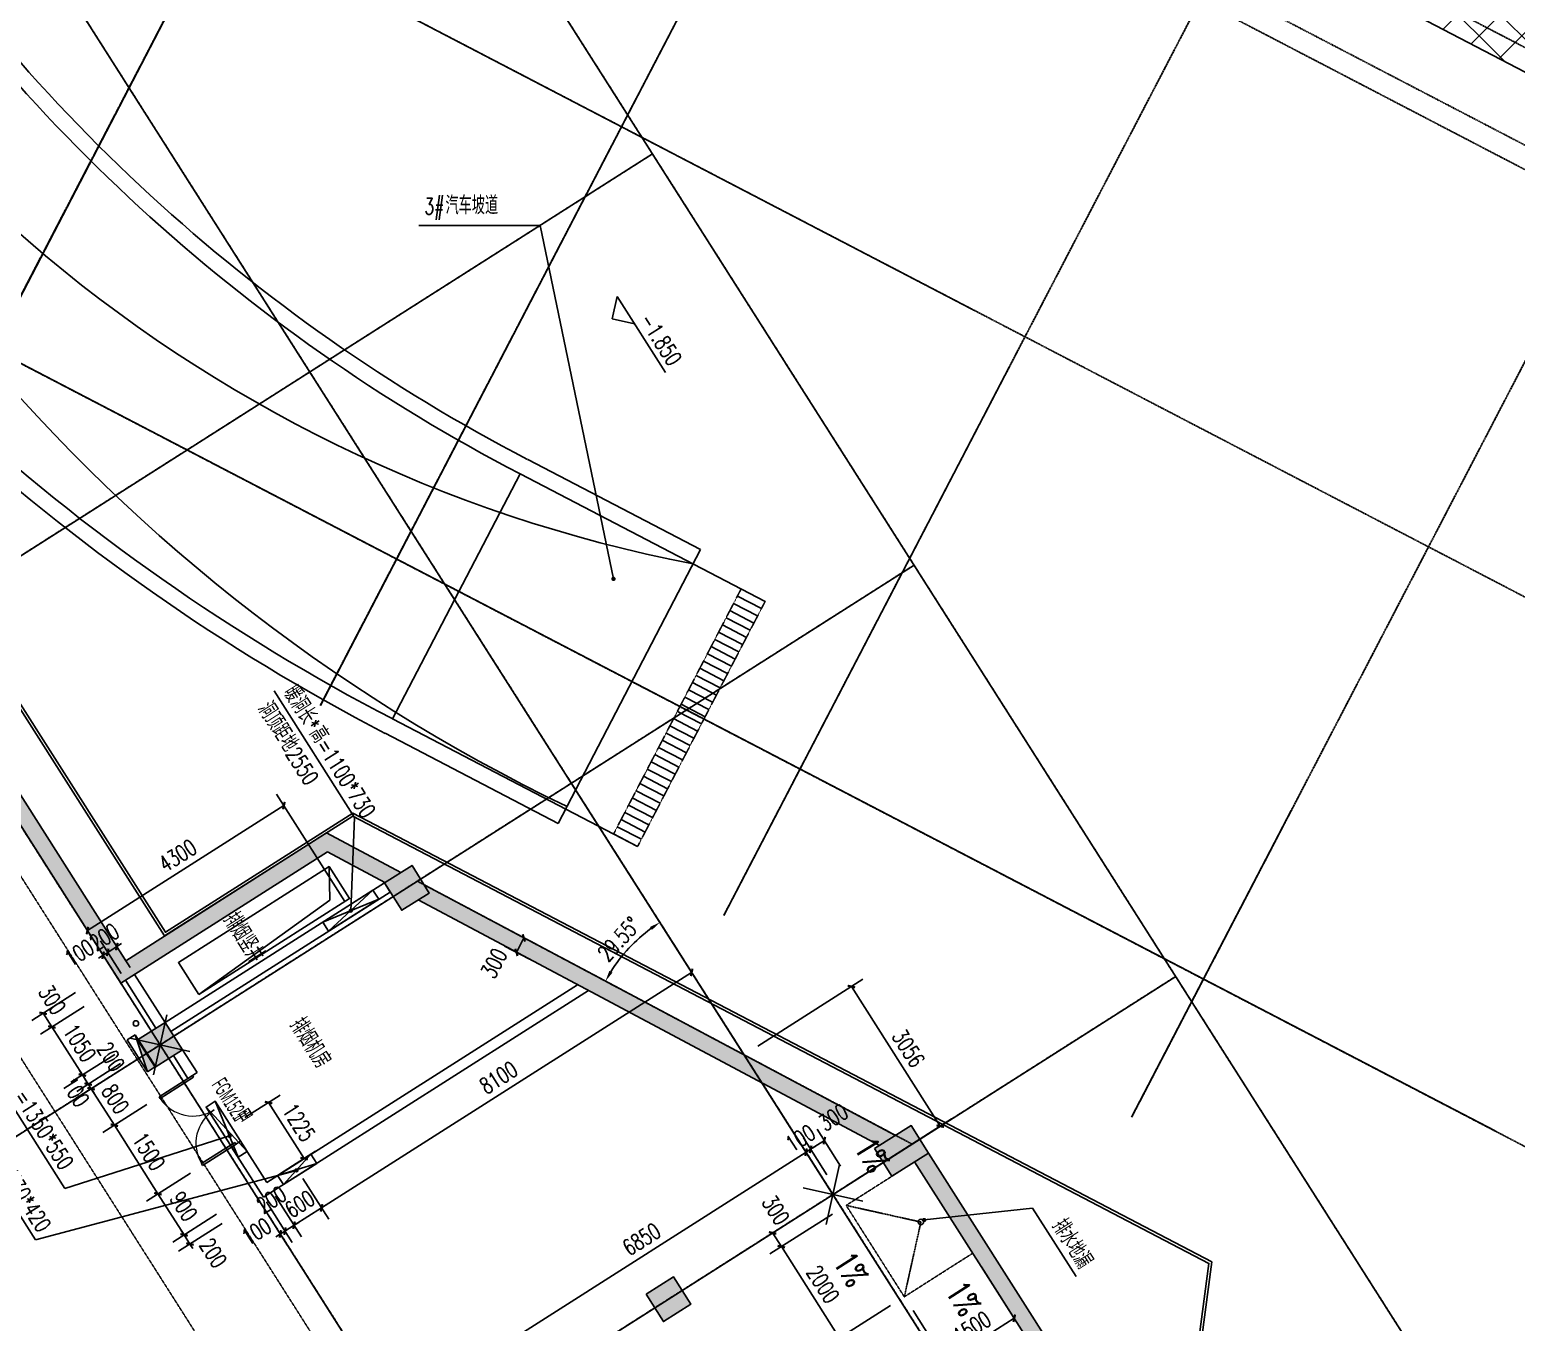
# Model space of a CAD drawing. Extents: x -46296 to 410892, y -135666 to 238728.
# Drawn here: x 115463 to 142911, y 142833 to 166698 of the extents above; entities that cross this region are included whole.
import ezdxf
from ezdxf.xclip import XClip

# ---------------------------------------------------------------- set-up
doc = ezdxf.new("R2010")
doc.units = 0
doc.header["$LTSCALE"] = 10
doc.header["$MEASUREMENT"] = 0
doc.header["$XCLIPFRAME"] = 0
for name, pattern in [('$0$DASH', [0.35, 0.25, -0.1]), ('DASH', [0.35, 0.25, -0.1]), ('DOTE', [2.42, 2, -0.2, 0.02, -0.2])]:
    doc.linetypes.add(name, pattern=pattern)
for name, color, linetype in [('01-标注_尺寸', 124, 'Continuous'), ('01-标注_标高', 200, 'Continuous'), ('01-标注_符号', 200, 'Continuous'), ('02-TEXT_标注', 130, 'Continuous'), ('05-填充_天正', 26, 'Continuous'), ('104-13 B0核心筒$0$02-TEXT_房间', 7, 'Continuous'), ('104-13 B0核心筒$0$05-填充_天正', 26, 'Continuous'), ('104-13 B0核心筒$0$A-TECH_结构', 21, 'Continuous'), ('104-13 B0核心筒$0$A_STR-砌块墙', 121, 'Continuous'), ('104-13 B0核心筒$0$A_STR-砼墙', 51, 'Continuous'), ('104-13 B0核心筒$0$A_STR-砼柱', 51, 'Continuous'), ('104-13 B0核心筒$0$DOOR_FIRE', 220, 'Continuous'), ('104-13 B0核心筒$0$DOOR_FIRE_TEXT', 7, 'Continuous'), ('A-TECH_结构', 21, 'Continuous'), ('A_AXIS-轴线', 36, 'DOTE'), ('EQUIP_消火栓', 7, 'Continuous'), ('PUB_HATCH', 8, 'Continuous'), ('VPIPE-消防', 1, 'TG_XH'), ('看线', 241, 'Continuous'), ('集水坑&', 6, 'Continuous')]:
    doc.layers.add(name, color=color, linetype=linetype)
doc.layers.add('04-不打印_面积', color=5, linetype='Continuous', plot=False)
doc.layers.add('104-13 B0核心筒$0$04-不打印_辅助线', color=165, linetype='Continuous', plot=False)
doc.styles.add('104-13 B0核心筒$0$_TCH_SPACE', font='ros.shx', dxfattribs={"width": 0.75, "height": 5, "bigfont": 'jd.shx'})
doc.styles.add('104-13 B0核心筒$0$_TCH_WINDOW', font='ros.shx', dxfattribs={"width": 0.65, "height": 3.5, "bigfont": 'jd.shx'})
doc.styles.add('_TCH_DIM', font='SIMPLEX', dxfattribs={"bigfont": 'GBCBIG'})
doc.styles.add('_TCH_DIM_T3', font='SIMPLEX', dxfattribs={"width": 0.705882, "bigfont": 'GBCBIG'})
doc.styles.add('TG_LINETYPE', font='SIMPLEX', dxfattribs={"width": 0.8, "height": 3, "bigfont": 'HZTXT'})
doc.linetypes.add('TG_XH', pattern='A,5,-0.6,["XH",TG_LINETYPE,S=0.1,R=0,X=-0.52,Y=-0.15],0', length=5.6)
doc.dimstyles.new('_TCH_ARCH&&100', dxfattribs={"dimtxt": 297.5, "dimasz": 100, "dimexe": 250, "dimexo": 300, "dimgap": 126.25, "dimtad": 1, "dimdec": 0, "dimzin": 0, "dimdsep": 46, "dimtxsty": '_TCH_DIM_T3', "dimblk": 'ARCHTICK', "dimcen": 0.09, "dimclrt": 7, "dimazin": 2, "dimtfac": 1, "dimtdec": 0, "dimtix": 1, "dimtmove": 2, "dimatfit": 3, "dimfxl": 0, "dimtolj": 1, "dimtzin": 0, "dimarcsym": 0})
doc.dimstyles.new('_TCH_ARROW&&100', dxfattribs={"dimtxt": 297.5, "dimasz": 200, "dimexe": 250, "dimexo": 300, "dimgap": 100, "dimtad": 1, "dimdec": 0, "dimzin": 0, "dimdsep": 46, "dimtxsty": '_TCH_DIM_T3', "dimcen": 0.09, "dimclrt": 7, "dimazin": 2, "dimtfac": 1, "dimtdec": 0, "dimtix": 1, "dimtmove": 2, "dimatfit": 3, "dimfxl": 0, "dimtolj": 1, "dimtzin": 0, "dimarcsym": 0})

# ---------------------------------------------------------------- blocks, each defined once
blk = doc.blocks.new('104 轴线')
for p, q in [((-267879, 136479), (-243063, 184152)), ((-260428, 132601), (-235612, 180273)), ((-252978, 128722), (-228161, 176394)), ((-273455, 172905), (-228319, 101944)), ((-245448, 124995), (-220710, 172516)), ((-279783, 168880), (-234647, 97919)), ((-287377, 164050), (-242241, 93088)), ((-126707, 86715), (-262597, 157455)), ((-127630, 84941), (-263520, 155681)), ((-130863, 78732), (-266753, 149472)), ((-280030, 126413), (-254295, 142782)), ((-135018, 70749), (-270908, 141489)), ((-275200, 118819), (-249465, 135189)), ((-270370, 111225), (-244634, 127595))]:
    blk.add_line(p, q)
blk = doc.blocks.new('104-13 B0核心筒$0$$DorLib2D$00000002')
for p, q in [((-0.5, 0), (-0.5, 0.4875)), ((-0.475, 0.4875), (-0.5, 0.4875)), ((-0.475, 0), (-0.475, 0.4875)), ((0.475, 0), (0.475, 0.4875)), ((0.475, 0.4875), (0.5, 0.4875)), ((0.5, 0), (0.5, 0.4875)), ((-0.5, 0), (-0.475, 0)), ((0.5, 0), (0.475, 0))]:
    blk.add_line(p, q)
at = {"lineweight": 13}
for centre, start, end in [((-0.4875, 0), 0, 88.53072), ((0.4875, 0), 91.46928, 180)]:
    blk.add_arc(centre, 0.4875, start, end, dxfattribs=at)
blk = doc.blocks.new('_FZH')
blk.add_lwpolyline([(-0.5, -0.5), (0.5, -0.5), (0.5, 0.5), (-0.5, 0.5)], close=True)
at = {"layer": 'PUB_HATCH'}
blk.add_solid([(-0.5, -0.5), (0.5, -0.5), (-0.5, 0.5), (0.5, 0.5)], dxfattribs=at)
blk = doc.blocks.new('104-13 B0核心筒')
at = {"layer": '104-13 B0核心筒$0$05-填充_天正'}
for points in [[(49003, 19897), (49001, 19597), (55850, 19600), (55850, 19900)], [(48398, 19214), (48401, 19560), (43000, 16500), (43148, 16239)], [(39822, 14699), (40002, 14698), (40000, 14455), (43148, 16239), (43000, 16500)], [(39398, 14114), (39401, 14460), (38050, 13695), (38350, 13520)], [(38050, 9300), (38350, 9000), (38350, 13520), (38050, 13695)], [(30702, 9300), (31002, 9298), (31000, 9000), (38350, 9000), (38050, 9300)]]:
    blk.add_hatch(color=256, dxfattribs=at).paths.add_polyline_path(points)
at = {"layer": '104-13 B0核心筒$0$04-不打印_辅助线'}
for p, q in [((48300, 17600), (49100, 18400)), ((48300, 18400), (49100, 17600)), ((39300, 8600), (40100, 9400)), ((39300, 9400), (40100, 8600))]:
    blk.add_line(p, q, dxfattribs=at)
at = {"layer": '104-13 B0核心筒$0$A-TECH_结构'}
blk.add_lwpolyline([(39300, 10100), (38600, 10100), (38600, 13400), (39300, 13400)], close=True, dxfattribs=at)
blk.add_lwpolyline([(38600, 13400), (39126, 13079), (39300, 10100)], dxfattribs=at)
at = {"layer": '104-13 B0核心筒$0$A_STR-砌块墙'}
for p, q in [((43100, 16212), (43100, 9100)), ((42900, 16098), (42900, 9300)), ((39400, 14100), (39400, 9300)), ((39600, 14100), (39400, 14100)), ((39600, 14100), (39600, 9300)), ((38350, 9300), (39400, 9300)), ((38350, 9300), (38350, 9100)), ((38350, 9100), (39400, 9100)), ((40500, 9300), (40000, 9300)), ((40000, 9100), (40500, 9100)), ((40500, 9100), (40500, 9300)), ((42900, 9300), (42000, 9300)), ((42000, 9300), (42000, 9100)), ((42000, 9100), (43100, 9100))]:
    blk.add_line(p, q, dxfattribs=at)
at = {"layer": '104-13 B0核心筒$0$A_STR-砼墙'}
for p, q in [((55850, 19900), (49003, 19897)), ((48401, 19560), (43000, 16500)), ((55850, 19600), (49001, 19597)), ((48398, 19214), (43148, 16239)), ((43000, 16500), (39822, 14699)), ((43148, 16239), (40000, 14455)), ((39401, 14460), (38050, 13695)), ((39398, 14114), (38350, 13520)), ((38050, 9300), (38050, 13695)), ((38350, 9000), (38350, 13520)), ((38050, 9300), (30702, 9300)), ((38350, 9000), (31000, 9000))]:
    blk.add_line(p, q, dxfattribs=at)
at = {"layer": '104-13 B0核心筒$0$04-不打印_辅助线'}
ref = blk.add_blockref('104 轴线', (287656, 163437), dxfattribs=dict(at, rotation=57.54087654753761))
XClip(ref).set_block_clipping_path([(-308258.2439484803, 159880.9876684749), (-256882.7738956955, 79110.5487782021), (-223300.1845035219, 100471.3503204154), (-274675.6545563068, 181241.7892106881)])
at = {"layer": '104-13 B0核心筒$0$A_STR-砼柱'}
for p, xscale, yscale, zscale, rotation in [((48700, 19500), 599.9999999999488, 799.9999999999898, 799.9999999999898, 359.5408765475362), ((39700, 14400), 599.9999999999993, 599.9999999999993, 599.9999999999993, 359.5408765475418), ((48700, 14400), 599.9999999999418, 599.9999999999418, 599.9999999999418, 2.779211088058843e-12), ((39700, 9000), 599.9999999999884, 599.9999999999884, 599.9999999999884, 359.9991553137625)]:
    blk.add_blockref('_FZH', p, dxfattribs=dict(at, xscale=xscale, yscale=yscale, zscale=zscale, rotation=rotation))
at = {"layer": '104-13 B0核心筒$0$DOOR_FIRE', "xscale": -1500, "yscale": -1500, "zscale": 200, "rotation": 359.9999999999999}
blk.add_blockref('104-13 B0核心筒$0$$DorLib2D$00000002', (41250, 9200), dxfattribs=at)
at = {"layer": '104-13 B0核心筒$0$02-TEXT_房间', "style": '104-13 B0核心筒$0$_TCH_SPACE', "width": 0.75}
for s, p in [('排烟竖井', (38366, 11203)), ('排烟机房', (40664, 11195))]:
    blk.add_text(s, height=347.3, dxfattribs=at).set_placement(p)
at = {"layer": '104-13 B0核心筒$0$DOOR_FIRE_TEXT', "style": '104-13 B0核心筒$0$_TCH_WINDOW'}
for s, height, width, p in [('FGM1521', 297.5, 0.458824, (40829, 9400)), ('甲', 347, 0.65, (41526, 9400))]:
    blk.add_text(s, height=height, dxfattribs=dict(at, width=width)).set_placement(p)
blk = doc.blocks.new('*U12')
at = {"color": 8, "ltscale": 0.02}
blk.add_line((-222, 115), (222, -115), dxfattribs=at)
blk = doc.blocks.new('*U13')
at = {"layer": 'A-TECH_结构', "color": 0, "linetype": 'ByBlock', "lineweight": -2, "transparency": 16777216}
for p in [(2286, 4391), (2147, 4125), (2216, 4258), (2009, 3859), (2078, 3992), (1801, 3459), (1870, 3592), (1939, 3725), (1662, 3193), (1732, 3326), (1524, 2927), (1593, 3060), (1385, 2661), (1454, 2794), (1247, 2395), (1316, 2528), (1108, 2129), (1177, 2262), (970, 1863), (1039, 1996), (831, 1597), (900, 1730), (693, 1331), (762, 1464), (554, 1064), (623, 1197), (416, 798), (485, 931), (277, 532), (346, 665), (139, 266), (208, 399), (0, 0), (69, 133)]:
    blk.add_blockref('*U12', p, dxfattribs=at)
blk = doc.blocks.new('$TwtSys$00000434')
for p, q in [((-0.5, 0.5), (-0.5, -0.5)), ((-0.5, -0.5), (0.5, 0.5)), ((0.5, 0.5), (-0.5, 0.5)), ((0.5, -0.5), (0.5, 0.5)), ((-0.5, -0.5), (0.5, -0.5))]:
    blk.add_line(p, q)
blk.add_solid([(0.5, -0.5), (0.5, 0.5), (-0.5, -0.5)])
blk = doc.blocks.new('A$C6D2E7AD0')
at = {"layer": 'VPIPE-消防', "linetype": 'Continuous'}
blk.add_circle((37159, -26231), 50, dxfattribs=at)
at = {"layer": 'EQUIP_消火栓', "xscale": -700, "yscale": 180, "zscale": 700, "rotation": 122.479561726271}
blk.add_blockref('$TwtSys$00000434', (37261, -26782), dxfattribs=at)
blk = doc.blocks.new('_ArchTick')
at = {"color": 0, "linetype": 'ByBlock', "const_width": 0.4}
blk.add_lwpolyline([(-0.5, -0.5), (0.5, 0.5)], dxfattribs=at)
blk = doc.blocks.new('*D2007')
at = {"layer": '01-标注_尺寸', "color": 0, "lineweight": -2, "transparency": 16777216}
for p, q in [((119436, 146611), (120084, 147024)), ((119873, 146889), (120530, 145856)), ((120093, 145578), (120741, 145990))]:
    blk.add_line(p, q, dxfattribs=at)
at = {"layer": 'Defpoints', "color": 0, "transparency": 16777216}
for p in [(119183, 146450), (120530, 145856), (119840, 145417)]:
    blk.add_point(p, dxfattribs=at)
at = {"layer": '01-标注_尺寸', "color": 0, "lineweight": -2, "transparency": 16777216, "xscale": 100, "yscale": 100, "zscale": 100}
for p, rotation in [((119873, 146889), 122.4591234528125), ((120530, 145856), 302.4591234528125)]:
    blk.add_blockref('_ArchTick', p, dxfattribs=dict(at, rotation=rotation))
at = {"layer": '01-标注_尺寸', "color": 7, "transparency": 16777216, "insert": (120434, 146520), "char_height": 297.5, "attachment_point": 5, "rotation": 302.4591, "style": '_TCH_DIM_T3'}
blk.add_mtext('\\A1;1225', dxfattribs=at)
blk = doc.blocks.new('*D2008')
at = {"layer": '01-标注_尺寸', "color": 0, "lineweight": -2, "transparency": 16777216}
for p, q in [((116528, 150065), (120156, 152373)), ((121283, 150601), (120022, 152584)), ((117655, 148293), (116394, 150276))]:
    blk.add_line(p, q, dxfattribs=at)
at = {"layer": 'Defpoints', "color": 0, "transparency": 16777216}
for p in [(120156, 152373), (121444, 150348), (117816, 148040)]:
    blk.add_point(p, dxfattribs=at)
at = {"layer": '01-标注_尺寸', "color": 0, "lineweight": -2, "transparency": 16777216, "xscale": 100, "yscale": 100, "zscale": 100}
for p, rotation in [((120156, 152373), 32.45912345246187), ((116528, 150065), 212.4591234524619)]:
    blk.add_blockref('_ArchTick', p, dxfattribs=dict(at, rotation=rotation))
at = {"layer": '01-标注_尺寸', "color": 7, "transparency": 16777216, "insert": (118194, 151451), "char_height": 297.5, "attachment_point": 5, "rotation": 32.4591, "style": '_TCH_DIM_T3'}
blk.add_mtext('\\A1;4300', dxfattribs=at)
blk = doc.blocks.new('*D2014')
at = {"layer": '01-标注_尺寸', "color": 0, "lineweight": -2, "transparency": 16777216}
for p, q in [((130285, 144830), (129130, 144096)), ((129341, 144230), (130415, 142542)), ((131358, 143142), (130204, 142408))]:
    blk.add_line(p, q, dxfattribs=at)
at = {"layer": 'Defpoints', "color": 0, "transparency": 16777216}
for p in [(130538, 144991), (131611, 143303), (130415, 142542)]:
    blk.add_point(p, dxfattribs=at)
at = {"layer": '01-标注_尺寸', "color": 0, "lineweight": -2, "transparency": 16777216, "xscale": 100, "yscale": 100, "zscale": 100}
for p, rotation in [((129341, 144230), 122.4591234524629), ((130415, 142542), 302.4591234524629)]:
    blk.add_blockref('_ArchTick', p, dxfattribs=dict(at, rotation=rotation))
at = {"layer": '01-标注_尺寸', "color": 7, "transparency": 16777216, "insert": (130110, 143533), "char_height": 297.5, "attachment_point": 5, "rotation": 302.4591, "style": '_TCH_DIM_T3'}
blk.add_mtext('\\A1;2000', dxfattribs=at)
blk = doc.blocks.new('*D2015')
at = {"layer": '01-标注_尺寸', "color": 0, "lineweight": -2, "transparency": 16777216}
for p, q in [((130124, 145083), (128969, 144349)), ((130285, 144830), (129130, 144096)), ((129180, 144483), (129341, 144230))]:
    blk.add_line(p, q, dxfattribs=at)
at = {"layer": 'Defpoints', "color": 0, "transparency": 16777216}
for p in [(130377, 145244), (130538, 144991), (129341, 144230)]:
    blk.add_point(p, dxfattribs=at)
at = {"layer": '01-标注_尺寸', "color": 0, "lineweight": -2, "transparency": 16777216, "xscale": 100, "yscale": 100, "zscale": 100}
for p, rotation in [((129180, 144483), 122.4591234524624), ((129341, 144230), 302.4591234524624)]:
    blk.add_blockref('_ArchTick', p, dxfattribs=dict(at, rotation=rotation))
at = {"layer": '01-标注_尺寸', "color": 7, "transparency": 16777216, "insert": (129237, 144905), "char_height": 297.5, "attachment_point": 5, "rotation": 302.4591, "style": '_TCH_DIM_T3'}
blk.add_mtext('\\A1;300', dxfattribs=at)
blk = doc.blocks.new('*D2016')
at = {"layer": '01-标注_尺寸', "color": 0, "lineweight": -2, "transparency": 16777216}
for p, q in [((133038, 143856), (133776, 142696)), ((131773, 143050), (132511, 141891)), ((132376, 142102), (133642, 142907))]:
    blk.add_line(p, q, dxfattribs=at)
at = {"layer": 'Defpoints', "color": 0, "transparency": 16777216}
for p in [(132877, 144109), (131611, 143303), (133642, 142907)]:
    blk.add_point(p, dxfattribs=at)
at = {"layer": '01-标注_尺寸', "color": 0, "lineweight": -2, "transparency": 16777216, "xscale": 100, "yscale": 100, "zscale": 100}
for p, rotation in [((133642, 142907), 32.48004687060504), ((132376, 142102), 212.480046870605)]:
    blk.add_blockref('_ArchTick', p, dxfattribs=dict(at, rotation=rotation))
at = {"layer": '01-标注_尺寸', "color": 7, "transparency": 16777216, "insert": (132861, 142737), "char_height": 297.5, "attachment_point": 5, "rotation": 32.48, "style": '_TCH_DIM_T3'}
blk.add_mtext('\\A1;1500', dxfattribs=at)
blk = doc.blocks.new('*D2043')
at = {"layer": '01-标注_尺寸', "color": 0, "lineweight": -2, "transparency": 16777216}
for p, q in [((117149, 149275), (116768, 149874)), ((117064, 149221), (116684, 149820)), ((116818, 149609), (116733, 149555)), ((116818, 149609), (116902, 149663)), ((116902, 149663), (116987, 149716))]:
    blk.add_line(p, q, dxfattribs=at)
at = {"layer": 'Defpoints', "color": 0, "transparency": 16777216}
for p in [(116902, 149663), (117225, 148968), (117310, 149022)]:
    blk.add_point(p, dxfattribs=at)
at = {"layer": '01-标注_尺寸', "color": 0, "lineweight": -2, "transparency": 16777216, "xscale": 100, "yscale": 100, "zscale": 100}
for p, rotation in [((116818, 149609), 32.45976002253229), ((116902, 149663), 212.4597600225323)]:
    blk.add_blockref('_ArchTick', p, dxfattribs=dict(at, rotation=rotation))
at = {"layer": '01-标注_尺寸', "color": 7, "transparency": 16777216, "insert": (116375, 149653), "char_height": 297.5, "attachment_point": 5, "rotation": 32.4598, "style": '_TCH_DIM_T3'}
blk.add_mtext('\\A1;100', dxfattribs=at)
blk = doc.blocks.new('*D2044')
at = {"layer": '01-标注_尺寸', "color": 0, "lineweight": -2, "transparency": 16777216}
for p, q in [((117149, 149275), (116768, 149874)), ((117318, 149382), (116937, 149981)), ((116902, 149663), (116818, 149609)), ((116902, 149663), (117071, 149770)), ((117071, 149770), (117155, 149824))]:
    blk.add_line(p, q, dxfattribs=at)
at = {"layer": 'Defpoints', "color": 0, "transparency": 16777216}
for p in [(117071, 149770), (117479, 149129), (117310, 149022)]:
    blk.add_point(p, dxfattribs=at)
at = {"layer": '01-标注_尺寸', "color": 0, "lineweight": -2, "transparency": 16777216, "xscale": 100, "yscale": 100, "zscale": 100}
for p, rotation in [((116902, 149663), 32.45976002253109), ((117071, 149770), 212.4597600225311)]:
    blk.add_blockref('_ArchTick', p, dxfattribs=dict(at, rotation=rotation))
at = {"layer": '01-标注_尺寸', "color": 7, "transparency": 16777216, "insert": (116839, 149948), "char_height": 297.5, "attachment_point": 5, "rotation": 32.4598, "style": '_TCH_DIM_T3'}
blk.add_mtext('\\A1;200', dxfattribs=at)
blk = doc.blocks.new('*D2045')
at = {"layer": '01-标注_尺寸', "color": 0, "lineweight": -2, "transparency": 16777216}
for p, q in [((127151, 150132), (127232, 150006)), ((126182, 149084), (126315, 149014))]:
    blk.add_line(p, q, dxfattribs=at)
blk.add_arc((128653, 147771), 2898, 126.4136, 148.0595, dxfattribs=at)
at = {"layer": '01-标注_尺寸', "color": 0, "transparency": 16777216}
for points in [[(126914, 150131), (126952, 150076), (127098, 150217)], [(126223, 149288), (126165, 149321), (126094, 149131)]]:
    blk.add_solid(points, dxfattribs=at)
at = {"layer": 'Defpoints', "color": 0, "transparency": 16777216}
for p in [(126990, 150385), (126702, 149914), (125917, 149225), (128653, 147771)]:
    blk.add_point(p, dxfattribs=at)
at = {"layer": '01-标注_尺寸', "color": 7, "transparency": 16777216, "insert": (126343, 149908), "char_height": 297.5, "attachment_point": 5, "rotation": 47.2365, "style": '_TCH_DIM_T3'}
blk.add_mtext('\\A1;29.55°', dxfattribs=at)
blk = doc.blocks.new('*D2046')
at = {"layer": '01-标注_尺寸', "color": 0, "lineweight": -2, "transparency": 16777216}
for p, q in [((128906, 147932), (130846, 149166)), ((130635, 149032), (132275, 146453)), ((130547, 145353), (132486, 146587))]:
    blk.add_line(p, q, dxfattribs=at)
at = {"layer": 'Defpoints', "color": 0, "transparency": 16777216}
for p in [(128653, 147771), (132275, 146453), (130294, 145192)]:
    blk.add_point(p, dxfattribs=at)
at = {"layer": '01-标注_尺寸', "color": 0, "lineweight": -2, "transparency": 16777216, "xscale": 100, "yscale": 100, "zscale": 100}
for p, rotation in [((130635, 149032), 122.4591251700072), ((132275, 146453), 302.4591251700072)]:
    blk.add_blockref('_ArchTick', p, dxfattribs=dict(at, rotation=rotation))
at = {"layer": '01-标注_尺寸', "color": 7, "transparency": 16777216, "insert": (131687, 147890), "char_height": 297.5, "attachment_point": 5, "rotation": 302.4591, "style": '_TCH_DIM_T3'}
blk.add_mtext('\\A1;3056', dxfattribs=at)
blk = doc.blocks.new('*D2047')
at = {"layer": '01-标注_尺寸', "color": 0, "lineweight": -2, "transparency": 16777216}
for p, q in [((124827, 149805), (124366, 150045)), ((124449, 149663), (124587, 149929)), ((124688, 149539), (124227, 149779))]:
    blk.add_line(p, q, dxfattribs=at)
at = {"layer": 'Defpoints', "color": 0, "transparency": 16777216}
for p in [(124587, 149929), (125093, 149666), (124954, 149400)]:
    blk.add_point(p, dxfattribs=at)
at = {"layer": '01-标注_尺寸', "color": 0, "lineweight": -2, "transparency": 16777216, "xscale": 100, "yscale": 100, "zscale": 100}
for p, rotation in [((124587, 149929), 62.47515116731742), ((124449, 149663), 242.4751511673174)]:
    blk.add_blockref('_ArchTick', p, dxfattribs=dict(at, rotation=rotation))
at = {"layer": '01-标注_尺寸', "color": 7, "transparency": 16777216, "insert": (124034, 149462), "char_height": 297.5, "attachment_point": 5, "rotation": 62.4752, "style": '_TCH_DIM_T3'}
blk.add_mtext('\\A1;300', dxfattribs=at)
blk = doc.blocks.new('*D2073')
at = {"layer": '01-标注_尺寸', "color": 0, "lineweight": -2, "transparency": 16777216}
for p, q in [((130433, 145718), (130001, 146398)), ((130180, 145557), (129748, 146237)), ((129882, 146026), (130135, 146187))]:
    blk.add_line(p, q, dxfattribs=at)
at = {"layer": 'Defpoints', "color": 0, "transparency": 16777216}
for p in [(130135, 146187), (130341, 145304), (130594, 145465)]:
    blk.add_point(p, dxfattribs=at)
at = {"layer": '01-标注_尺寸', "color": 0, "lineweight": -2, "transparency": 16777216, "xscale": 100, "yscale": 100, "zscale": 100}
for p, rotation in [((129882, 146026), 212.4591234524583), ((130135, 146187), 32.4591234524583)]:
    blk.add_blockref('_ArchTick', p, dxfattribs=dict(at, rotation=rotation))
at = {"layer": '01-标注_尺寸', "color": 7, "transparency": 16777216, "insert": (130300, 146617), "char_height": 297.5, "attachment_point": 5, "rotation": 32.4591, "style": '_TCH_DIM_T3'}
blk.add_mtext('\\A1;300', dxfattribs=at)
blk = doc.blocks.new('*D2074')
at = {"layer": '01-标注_尺寸', "color": 0, "lineweight": -2, "transparency": 16777216}
for p, q in [((130095, 145504), (129663, 146183)), ((130180, 145557), (129748, 146237)), ((129882, 146026), (129966, 146079)), ((129798, 145972), (129713, 145918)), ((129798, 145972), (129882, 146026))]:
    blk.add_line(p, q, dxfattribs=at)
at = {"layer": 'Defpoints', "color": 0, "transparency": 16777216}
for p in [(129882, 146026), (130256, 145251), (130341, 145304)]:
    blk.add_point(p, dxfattribs=at)
at = {"layer": '01-标注_尺寸', "color": 0, "lineweight": -2, "transparency": 16777216, "xscale": 100, "yscale": 100, "zscale": 100}
for p, rotation in [((129798, 145972), 32.45912345245427), ((129882, 146026), 212.4591234524542)]:
    blk.add_blockref('_ArchTick', p, dxfattribs=dict(at, rotation=rotation))
at = {"layer": '01-标注_尺寸', "color": 7, "transparency": 16777216, "insert": (129692, 146231), "char_height": 297.5, "attachment_point": 5, "rotation": 32.4591, "style": '_TCH_DIM_T3'}
blk.add_mtext('\\A1;100', dxfattribs=at)
blk = doc.blocks.new('*D2075')
at = {"layer": '01-标注_尺寸', "color": 0, "lineweight": -2, "transparency": 16777216}
for p, q in [((130095, 145504), (129663, 146183)), ((124018, 142296), (129798, 145972)), ((124316, 141827), (123884, 142507))]:
    blk.add_line(p, q, dxfattribs=at)
at = {"layer": 'Defpoints', "color": 0, "transparency": 16777216}
for p in [(129798, 145972), (130256, 145251), (124477, 141574)]:
    blk.add_point(p, dxfattribs=at)
at = {"layer": '01-标注_尺寸', "color": 0, "lineweight": -2, "transparency": 16777216, "xscale": 100, "yscale": 100, "zscale": 100}
for p, rotation in [((129798, 145972), 32.45912345245912), ((124018, 142296), 212.4591234524591)]:
    blk.add_blockref('_ArchTick', p, dxfattribs=dict(at, rotation=rotation))
at = {"layer": '01-标注_尺寸', "color": 7, "transparency": 16777216, "insert": (126760, 144366), "char_height": 297.5, "attachment_point": 5, "rotation": 32.4591, "style": '_TCH_DIM_T3'}
blk.add_mtext('\\A1;6850', dxfattribs=at)
blk = doc.blocks.new('*D2086')
at = {"layer": '01-标注_尺寸', "color": 0, "lineweight": -2, "transparency": 16777216}
for p, q in [((127342, 149833), (127819, 149082)), ((120851, 144946), (127685, 149293)), ((120507, 145486), (120985, 144735))]:
    blk.add_line(p, q, dxfattribs=at)
at = {"layer": 'Defpoints', "color": 0, "transparency": 16777216}
for p in [(127181, 150086), (127685, 149293), (120346, 145739)]:
    blk.add_point(p, dxfattribs=at)
at = {"layer": '01-标注_尺寸', "color": 0, "lineweight": -2, "transparency": 16777216, "xscale": 100, "yscale": 100, "zscale": 100}
for p, rotation in [((127685, 149293), 32.45912345237697), ((120851, 144946), 212.459123452377)]:
    blk.add_blockref('_ArchTick', p, dxfattribs=dict(at, rotation=rotation))
at = {"layer": '01-标注_尺寸', "color": 7, "transparency": 16777216, "insert": (124120, 147351), "char_height": 297.5, "attachment_point": 5, "rotation": 32.4591, "style": '_TCH_DIM_T3'}
blk.add_mtext('\\A1;8100', dxfattribs=at)
blk = doc.blocks.new('*D2087')
at = {"layer": '01-标注_尺寸', "color": 0, "lineweight": -2, "transparency": 16777216}
for p, q in [((120507, 145486), (120985, 144735)), ((120001, 145164), (120479, 144413)), ((120344, 144624), (120851, 144946)), ((120851, 144946), (120935, 144999)), ((120344, 144624), (120260, 144570))]:
    blk.add_line(p, q, dxfattribs=at)
at = {"layer": 'Defpoints', "color": 0, "transparency": 16777216}
for p in [(120346, 145739), (119840, 145417), (120851, 144946)]:
    blk.add_point(p, dxfattribs=at)
at = {"layer": '01-标注_尺寸', "color": 0, "lineweight": -2, "transparency": 16777216, "xscale": 100, "yscale": 100, "zscale": 100}
for p, rotation in [((120851, 144946), 212.4591234523779), ((120344, 144624), 32.45912345237786)]:
    blk.add_blockref('_ArchTick', p, dxfattribs=dict(at, rotation=rotation))
at = {"layer": '01-标注_尺寸', "color": 7, "transparency": 16777216, "insert": (120450, 145017), "char_height": 297.5, "attachment_point": 5, "rotation": 32.4591, "style": '_TCH_DIM_T3'}
blk.add_mtext('\\A1;600', dxfattribs=at)
blk = doc.blocks.new('*D2088')
at = {"layer": '01-标注_尺寸', "color": 0, "lineweight": -2, "transparency": 16777216}
for p, q in [((119832, 145056), (120310, 144305)), ((120001, 145164), (120479, 144413)), ((120344, 144624), (120429, 144677)), ((120176, 144516), (120091, 144463)), ((120176, 144516), (120344, 144624))]:
    blk.add_line(p, q, dxfattribs=at)
at = {"layer": 'Defpoints', "color": 0, "transparency": 16777216}
for p in [(119671, 145309), (119840, 145417), (120344, 144624)]:
    blk.add_point(p, dxfattribs=at)
at = {"layer": '01-标注_尺寸', "color": 0, "lineweight": -2, "transparency": 16777216, "xscale": 100, "yscale": 100, "zscale": 100}
for p, rotation in [((120344, 144624), 212.4591234523774), ((120176, 144516), 32.45912345237738)]:
    blk.add_blockref('_ArchTick', p, dxfattribs=dict(at, rotation=rotation))
at = {"layer": '01-标注_尺寸', "color": 7, "transparency": 16777216, "insert": (119925, 145097), "char_height": 297.5, "attachment_point": 5, "rotation": 32.4591, "style": '_TCH_DIM_T3'}
blk.add_mtext('\\A1;200', dxfattribs=at)
blk = doc.blocks.new('*D2089')
at = {"layer": '01-标注_尺寸', "color": 0, "lineweight": -2, "transparency": 16777216}
for p, q in [((119748, 145003), (120225, 144252)), ((119832, 145056), (120310, 144305)), ((120091, 144463), (120007, 144409)), ((120091, 144463), (120176, 144516)), ((120176, 144516), (120260, 144570))]:
    blk.add_line(p, q, dxfattribs=at)
at = {"layer": 'Defpoints', "color": 0, "transparency": 16777216}
for p in [(119587, 145256), (119671, 145309), (120176, 144516)]:
    blk.add_point(p, dxfattribs=at)
at = {"layer": '01-标注_尺寸', "color": 0, "lineweight": -2, "transparency": 16777216, "xscale": 100, "yscale": 100, "zscale": 100}
for p, rotation in [((120091, 144463), 32.45912345237346), ((120176, 144516), 212.4591234523734)]:
    blk.add_blockref('_ArchTick', p, dxfattribs=dict(at, rotation=rotation))
at = {"layer": '01-标注_尺寸', "color": 7, "transparency": 16777216, "insert": (119648, 144507), "char_height": 297.5, "attachment_point": 5, "rotation": 32.4591, "style": '_TCH_DIM_T3'}
blk.add_mtext('\\A1;100', dxfattribs=at)
blk = doc.blocks.new('*D2128')
at = {"layer": '01-标注_尺寸', "color": 0, "lineweight": -2, "transparency": 16777216}
for p, q in [((116309, 148919), (115499, 148404)), ((116470, 148666), (115660, 148151)), ((115710, 148538), (115871, 148285))]:
    blk.add_line(p, q, dxfattribs=at)
at = {"layer": 'Defpoints', "color": 0, "transparency": 16777216}
for p in [(116562, 149080), (116723, 148827), (115871, 148285)]:
    blk.add_point(p, dxfattribs=at)
at = {"layer": '01-标注_尺寸', "color": 0, "lineweight": -2, "transparency": 16777216, "xscale": 100, "yscale": 100, "zscale": 100}
for p, rotation in [((115710, 148538), 122.4591234524594), ((115871, 148285), 302.4591234524594)]:
    blk.add_blockref('_ArchTick', p, dxfattribs=dict(at, rotation=rotation))
at = {"layer": '01-标注_尺寸', "color": 7, "transparency": 16777216, "insert": (115878, 148787), "char_height": 297.5, "attachment_point": 5, "rotation": 302.4591, "style": '_TCH_DIM_T3'}
blk.add_mtext('\\A1;300', dxfattribs=at)
blk = doc.blocks.new('*D2129')
at = {"layer": '01-标注_尺寸', "color": 0, "lineweight": -2, "transparency": 16777216}
for p, q in [((116470, 148666), (115660, 148151)), ((115871, 148285), (116435, 147399)), ((117033, 147780), (116224, 147265))]:
    blk.add_line(p, q, dxfattribs=at)
at = {"layer": 'Defpoints', "color": 0, "transparency": 16777216}
for p in [(116723, 148827), (117287, 147941), (116435, 147399)]:
    blk.add_point(p, dxfattribs=at)
at = {"layer": '01-标注_尺寸', "color": 0, "lineweight": -2, "transparency": 16777216, "xscale": 100, "yscale": 100, "zscale": 100}
for p, rotation in [((115871, 148285), 122.459123452459), ((116435, 147399), 302.459123452459)]:
    blk.add_blockref('_ArchTick', p, dxfattribs=dict(at, rotation=rotation))
at = {"layer": '01-标注_尺寸', "color": 7, "transparency": 16777216, "insert": (116385, 147989), "char_height": 297.5, "attachment_point": 5, "rotation": 302.4591, "style": '_TCH_DIM_T3'}
blk.add_mtext('\\A1;1050', dxfattribs=at)
blk = doc.blocks.new('*D2130')
at = {"layer": '01-标注_尺寸', "color": 0, "lineweight": -2, "transparency": 16777216}
for p, q in [((117033, 147780), (116224, 147265)), ((117141, 147611), (116331, 147096)), ((116435, 147399), (116381, 147483)), ((116435, 147399), (116542, 147230)), ((116542, 147230), (116596, 147146))]:
    blk.add_line(p, q, dxfattribs=at)
at = {"layer": 'Defpoints', "color": 0, "transparency": 16777216}
for p in [(117287, 147941), (117394, 147772), (116542, 147230)]:
    blk.add_point(p, dxfattribs=at)
at = {"layer": '01-标注_尺寸', "color": 0, "lineweight": -2, "transparency": 16777216, "xscale": 100, "yscale": 100, "zscale": 100}
for p, rotation in [((116435, 147399), 302.459123452461), ((116542, 147230), 122.459123452461)]:
    blk.add_blockref('_ArchTick', p, dxfattribs=dict(at, rotation=rotation))
at = {"layer": '01-标注_尺寸', "color": 7, "transparency": 16777216, "insert": (116962, 147734), "char_height": 297.5, "attachment_point": 5, "rotation": 302.4591, "style": '_TCH_DIM_T3'}
blk.add_mtext('\\A1;200', dxfattribs=at)
blk = doc.blocks.new('*D2131')
at = {"layer": '01-标注_尺寸', "color": 0, "lineweight": -2, "transparency": 16777216}
for p, q in [((117141, 147611), (116331, 147096)), ((117194, 147526), (116385, 147012)), ((116542, 147230), (116489, 147314)), ((116542, 147230), (116596, 147146)), ((116596, 147146), (116650, 147061))]:
    blk.add_line(p, q, dxfattribs=at)
at = {"layer": 'Defpoints', "color": 0, "transparency": 16777216}
for p in [(117394, 147772), (117448, 147687), (116596, 147146)]:
    blk.add_point(p, dxfattribs=at)
at = {"layer": '01-标注_尺寸', "color": 0, "lineweight": -2, "transparency": 16777216, "xscale": 100, "yscale": 100, "zscale": 100}
for p, rotation in [((116542, 147230), 302.4591234524585), ((116596, 147146), 122.4591234524585)]:
    blk.add_blockref('_ArchTick', p, dxfattribs=dict(at, rotation=rotation))
at = {"layer": '01-标注_尺寸', "color": 7, "transparency": 16777216, "insert": (116310, 147083), "char_height": 297.5, "attachment_point": 5, "rotation": 302.4591, "style": '_TCH_DIM_T3'}
blk.add_mtext('\\A1;100', dxfattribs=at)
blk = doc.blocks.new('*D2132')
at = {"layer": '01-标注_尺寸', "color": 0, "lineweight": -2, "transparency": 16777216}
for p, q in [((117194, 147526), (116385, 147012)), ((116596, 147146), (117025, 146471)), ((117624, 146851), (116814, 146337))]:
    blk.add_line(p, q, dxfattribs=at)
at = {"layer": 'Defpoints', "color": 0, "transparency": 16777216}
for p in [(117448, 147687), (117877, 147012), (117025, 146471)]:
    blk.add_point(p, dxfattribs=at)
at = {"layer": '01-标注_尺寸', "color": 0, "lineweight": -2, "transparency": 16777216, "xscale": 100, "yscale": 100, "zscale": 100}
for p, rotation in [((116596, 147146), 122.4591234524593), ((117025, 146471), 302.4591234524593)]:
    blk.add_blockref('_ArchTick', p, dxfattribs=dict(at, rotation=rotation))
at = {"layer": '01-标注_尺寸', "color": 7, "transparency": 16777216, "insert": (117043, 146956), "char_height": 297.5, "attachment_point": 5, "rotation": 302.4591, "style": '_TCH_DIM_T3'}
blk.add_mtext('\\A1;800', dxfattribs=at)
blk = doc.blocks.new('*D2133')
at = {"layer": '01-标注_尺寸', "color": 0, "lineweight": -2, "transparency": 16777216}
for p, q in [((117624, 146851), (116814, 146337)), ((117025, 146471), (117830, 145205)), ((118429, 145586), (117619, 145071))]:
    blk.add_line(p, q, dxfattribs=at)
at = {"layer": 'Defpoints', "color": 0, "transparency": 16777216}
for p in [(117877, 147012), (118682, 145747), (117830, 145205)]:
    blk.add_point(p, dxfattribs=at)
at = {"layer": '01-标注_尺寸', "color": 0, "lineweight": -2, "transparency": 16777216, "xscale": 100, "yscale": 100, "zscale": 100}
for p, rotation in [((117025, 146471), 122.4591234524592), ((117830, 145205), 302.4591234524593)]:
    blk.add_blockref('_ArchTick', p, dxfattribs=dict(at, rotation=rotation))
at = {"layer": '01-标注_尺寸', "color": 7, "transparency": 16777216, "insert": (117660, 145985), "char_height": 297.5, "attachment_point": 5, "rotation": 302.4591, "style": '_TCH_DIM_T3'}
blk.add_mtext('\\A1;1500', dxfattribs=at)
blk = doc.blocks.new('*D2134')
at = {"layer": '01-标注_尺寸', "color": 0, "lineweight": -2, "transparency": 16777216}
for p, q in [((118429, 145586), (117619, 145071)), ((117830, 145205), (118313, 144446)), ((118912, 144826), (118102, 144311))]:
    blk.add_line(p, q, dxfattribs=at)
at = {"layer": 'Defpoints', "color": 0, "transparency": 16777216}
for p in [(118682, 145747), (119165, 144987), (118313, 144446)]:
    blk.add_point(p, dxfattribs=at)
at = {"layer": '01-标注_尺寸', "color": 0, "lineweight": -2, "transparency": 16777216, "xscale": 100, "yscale": 100, "zscale": 100}
for p, rotation in [((117830, 145205), 122.45912345246), ((118313, 144446), 302.4591234524601)]:
    blk.add_blockref('_ArchTick', p, dxfattribs=dict(at, rotation=rotation))
at = {"layer": '01-标注_尺寸', "color": 7, "transparency": 16777216, "insert": (118304, 144973), "char_height": 297.5, "attachment_point": 5, "rotation": 302.4591, "style": '_TCH_DIM_T3'}
blk.add_mtext('\\A1;900', dxfattribs=at)
blk = doc.blocks.new('*D2135')
at = {"layer": '01-标注_尺寸', "color": 0, "lineweight": -2, "transparency": 16777216}
for p, q in [((118912, 144826), (118102, 144311)), ((119019, 144658), (118210, 144143)), ((118313, 144446), (118260, 144530)), ((118313, 144446), (118421, 144277)), ((118421, 144277), (118474, 144193))]:
    blk.add_line(p, q, dxfattribs=at)
at = {"layer": 'Defpoints', "color": 0, "transparency": 16777216}
for p in [(119165, 144987), (119272, 144819), (118421, 144277)]:
    blk.add_point(p, dxfattribs=at)
at = {"layer": '01-标注_尺寸', "color": 0, "lineweight": -2, "transparency": 16777216, "xscale": 100, "yscale": 100, "zscale": 100}
for p, rotation in [((118313, 144446), 302.4591234524584), ((118421, 144277), 122.4591234524584)]:
    blk.add_blockref('_ArchTick', p, dxfattribs=dict(at, rotation=rotation))
at = {"layer": '01-标注_尺寸', "color": 7, "transparency": 16777216, "insert": (118851, 144112), "char_height": 297.5, "attachment_point": 5, "rotation": 302.4591, "style": '_TCH_DIM_T3'}
blk.add_mtext('\\A1;200', dxfattribs=at)

msp = doc.modelspace()

# ---------------------------------------------------------------- hatches: boundary and pattern name
at = {"layer": '05-填充_天正'}
h = msp.add_hatch(dxfattribs=at)
h.set_pattern_fill('ANSI37', color=256, scale=350)
h.set_pattern_definition([(45, (0, 0), (-392.8862, 392.8862), []), (135, (0, 0), (-392.8862, -392.8862), [])])
h.paths.add_polyline_path([(122555.2, 176599.3), (167970.1, 152957.7), (177366.7, 171008.4), (131951.7, 194650)])
h.paths.add_polyline_path([(201817.2, 200218.9), (247232.2, 176577.3), (237835.6, 158526.6), (192420.6, 182168.2)])
h.paths.add_polyline_path([(262286.1, 187737.1), (307701.1, 164095.6), (317097.7, 182146.2), (271682.7, 205787.8)])
edge = h.paths.add_edge_path()
edge.add_line((332151.6, 193306), (377566.6, 169664.5))
edge.add_line((377566.6, 169664.5), (386963.2, 187715.2))
edge.add_line((386963.2, 187715.2), (341548.2, 211356.7))
edge.add_line((341548.2, 211356.7), (332151.6, 193306))

# ---------------------------------------------------------------- linework, layer by layer
at = {"layer": '01-标注_标高'}
for p, q in [((126216.8, 161360), (126308.9, 161774.2)), ((126308.9, 161774.2), (127204.4, 160366.3)), ((126216.8, 161360), (126630.9, 161267.9))]:
    msp.add_line(p, q, dxfattribs=at)
at = {"layer": '01-标注_符号'}
for p, q in [((124885.2, 163084.6), (122645, 163084.6)), ((126241.7, 156558.7), (124885.2, 163084.6)), ((121462.1, 152152.4), (119975.3, 154490)), ((121390.3, 150432.3), (121462.1, 152152.4)), ((116112.6, 145302.7), (114398.3, 147997.8)), ((115568.2, 144354.8), (114081.3, 146692.4)), ((119154.2, 146274.6), (116112.6, 145302.7)), ((120388.9, 145637.7), (115568.2, 144354.8)), ((131976.7, 144721.3), (133980.7, 144939.4)), ((133980.7, 144939.4), (134784.2, 143676.3))]:
    msp.add_line(p, q, dxfattribs=at)
at = {"layer": '01-标注_符号', "linetype": 'DASH'}
for points in [[(96983.3, 176506.6), (98502.1, 177472.7), (122277.8, 140093.5)], [(123404.1, 134410), (124209.1, 133144.3), (122690.3, 132178.3), (118987.1, 138000.3), (118021.1, 139519.1), (119793, 140646.2), (96983.3, 176506.6)]]:
    msp.add_lwpolyline(points, dxfattribs=at)
at = {"layer": '01-标注_符号'}
for points in [[(143674.5, 154508.2, 0, 0, 0), (138276.4, 157507, 280, 0, 0), (137358.5, 158016.9, 0, 0, 0)], [(131217.1, 145609.5, 0, 0, 0), (131407.1, 145310.8, 120, 0, 0), (131648.6, 144931.1, 0, 0, 0)], [(130925.3, 144052.1, 0, 0, 0), (131224.1, 144242.1, 120, 0, 0), (131603.8, 144483.6, 0, 0, 0)], [(132459.1, 143656.9, 0, 0, 0), (132269, 143955.7, 120, 0, 0), (132027.5, 144335.4, 0, 0, 0)]]:
    msp.add_lwpolyline(points, format="xyseb", dxfattribs=at)
at = {"layer": '01-标注_符号', "const_width": 40}
for points in [[(126245.7, 156539.1, 1), (126237.6, 156578.3, 1)], [(121373, 150422.3, 1), (121407.6, 150442.4, 1)], [(119169.5, 146261.7, 1), (119138.8, 146287.4, 1)], [(120403.6, 145624.2, 1), (120374.1, 145651.3, 1)], [(131964.2, 144736.9, 1), (131989.2, 144705.7, 1)]]:
    msp.add_lwpolyline(points, format="xyb", close=True, dxfattribs=at)
at = {"layer": '04-不打印_面积', "color": 1}
for points in [[(119490.9, 126587.8), (136417, 137354), (137289.7, 143947.4), (121429.1, 152234.7), (117969.6, 150034.2), (104391.1, 171381.7), (104565.6, 180982.7), (101671.4, 185532.8), (87158.5, 176301.6), (99502.5, 156894.8), (100008.8, 157216.8)], [(119506.3, 126656.8), (136370.5, 137383.6), (137235.5, 143919.3), (121431.5, 152177), (117954.2, 149965.2), (104340.9, 171367.6), (104515.3, 180968.6), (101656, 185463.8), (87227.5, 176286.3), (99517.9, 156963.8), (100024.1, 157285.8)]]:
    msp.add_lwpolyline(points, close=True, dxfattribs=at)
at = {"layer": 'A-TECH_结构'}
for p, q in [((124657, 158763.3), (127850.2, 157101)), ((124518.5, 158497.2), (122163.5, 153973.5)), ((124518.5, 158497.2), (129042.2, 156142.3)), ((127850.2, 157101), (125218.2, 152045.1)), ((122163.5, 153973.5), (126687.3, 151618.5)), ((122025, 153707.4), (125218.2, 152045.1))]:
    msp.add_line(p, q, dxfattribs=at)
at = {"layer": 'A-TECH_结构', "color": 6, "linetype": '$0$DASH'}
for p, q in [((128598.7, 156373.2), (126243.8, 151849.4)), ((129042.2, 156142.3), (126687.3, 151618.5))]:
    msp.add_line(p, q, dxfattribs=at)
at = {"layer": 'A-TECH_结构', "color": 8, "linetype": 'DASH', "ltscale": 5}
msp.add_lwpolyline([(196192, 163857.9), (200809.5, 172728), (198680.7, 173836.2), (200204.4, 176763.3), (237769.3, 157208.3), (247835.5, 176545.1), (201444.8, 200694.6), (191378.7, 181357.7), (191822.2, 181126.9), (190298.4, 178199.7), (172070.4, 187688.7), (167452.9, 178818.6), (170202.6, 177387.1), (169232.9, 175524.4), (131579.3, 195125.7), (121513.2, 175788.8), (167903.9, 151639.4), (177970, 170976.2), (177526.5, 171207.1), (178496.1, 173069.8)], close=True, dxfattribs=at)
at = {"layer": 'A-TECH_结构'}
msp.add_lwpolyline([(122555.2, 176599.3), (167970.1, 152957.7), (177366.7, 171008.4), (131951.7, 194650)], close=True, dxfattribs=at)
msp.add_lwpolyline([(127711.7, 156834.9, -0.2673768), (107765.4, 174094.9, 0.2243602), (125384.7, 152352.9, -0.5415334)], format="xyb", dxfattribs=at)
for radius in [32548.9, 32248.9, 37648.9, 37948.9]:
    msp.add_arc((139509.1, 187388.6), radius, 212.26345, 242.57124, dxfattribs=at)
at = {"layer": 'A_AXIS-轴线'}
for p, q in [((130293.7, 145192.1), (125463.4, 152786.1)), ((131756, 146122.2), (122619.7, 150977.3))]:
    msp.add_line(p, q, dxfattribs=at)
at = {"layer": '看线'}
for points in [[(120872.6, 150221.5), (120979.9, 150052.8), (121908.1, 150643.1), (121800.7, 150811.9), (120872.6, 150221.5), (121908.1, 150643.1), (121800.7, 150811.9), (120979.9, 150052.8)], [(119309, 145878.9), (119477.7, 145986.3), (118887.4, 146914.4), (118718.6, 146807.1), (119309, 145878.9), (118887.4, 146914.4), (118718.6, 146807.1), (119477.7, 145986.3)], [(120761.6, 145765.9), (120654.3, 145934.6), (120038.3, 145542.8), (120145.6, 145374.1), (120761.6, 145765.9), (120038.3, 145542.8), (120145.6, 145374.1), (120654.3, 145934.6)]]:
    msp.add_lwpolyline(points, dxfattribs=at)
at = {"layer": '集水坑&', "linetype": 'DASH'}
for q in [(130538, 144990.9), (131611.4, 143303.3)]:
    msp.add_line((131917.8, 144683.9), q, dxfattribs=at)
msp.add_lwpolyline([(131761.4, 145769.1), (130538, 144990.9), (131611.4, 143303.3), (132876.8, 144108.9)], dxfattribs=at)
at = {"layer": '集水坑&', "linetype": 'Continuous'}
msp.add_circle((131917.8, 144683.9), 50, dxfattribs=at)

# ---------------------------------------------------------------- block references
at = {"rotation": 302.4591234524621}
msp.add_blockref('104-13 B0核心筒', (88968.6, 176623.3), dxfattribs=at)
at = {"layer": 'A-TECH_结构', "color": 6, "linetype": '$0$DASH', "rotation": 359.9992886378677}
msp.add_blockref('*U13', (126465.5, 151734), dxfattribs=at)
at = {"layer": 'A_AXIS-轴线'}
msp.add_blockref('104 轴线', (381256.4, 21622.8), dxfattribs=at)
at = {"layer": '看线'}
msp.add_blockref('A$C6D2E7AD0', (80263, 174581.3), dxfattribs=at)

# ---------------------------------------------------------------- texts
at = {"layer": '02-TEXT_标注', "style": '_TCH_DIM', "width": 0.705882}
msp.add_text('3#', height=297.5, dxfattribs=at).set_placement((122750, 163288.8))
at = {"layer": '02-TEXT_标注', "style": '_TCH_DIM'}
msp.add_text('汽车坡道', height=337.59, dxfattribs=at).set_placement((123140, 163288.8))
at = {"layer": '02-TEXT_标注', "style": '_TCH_DIM', "width": 0.705882}
for s, height, p in [('-1.850', 297.5, (126708, 161342.4)), ('*', 297.5, (120515.9, 153835.7)), ('=1100*730', 297.5, (120733.7, 153493.3)), ('2550', 297.5, (120175.3, 153327.8)), ('=1350*550', 297.5, (115156.7, 147001.1)), ('1%', 446.25, (130670.6, 146053)), ('=730*420', 297.5, (114839.7, 145695.7)), ('1%', 446.25, (130279, 143943.2)), ('1%', 446.25, (132355.3, 143404.3))]:
    msp.add_text(s, height=height, rotation=302.45912, dxfattribs=at).set_placement(p)
at = {"layer": '02-TEXT_标注', "style": '_TCH_DIM'}
for s, height, p in [('暖洞长', 337.59, (120120.2, 154457.7)), ('洞顶距地', 337.59, (119647.7, 154157.2)), ('高', 337.6, (120601.8, 153700.7)), ('排水地漏', 337.59, (134314.8, 144609.9))]:
    msp.add_text(s, height=height, rotation=302.45912, dxfattribs=at).set_placement(p)

# ---------------------------------------------------------------- dimensions: what is measured, and where the dimension line sits
at = {"layer": '01-标注_尺寸'}
for p1, p2, distance, picture, middle in [((117815.8, 148040.2), (121444, 150348), 2399.9, '*D2008', (118194.3, 151451)), ((117309.8, 149021.9), (117478.6, 149129.3), 759.3, '*D2044', (116839.1, 149948.3)), ((120346.3, 145738.7), (127180.9, 150086), -939.8, '*D2086', (124120.3, 147351.4)), ((128653.3, 147771), (130293.7, 145192.1), 2348.6, '*D2046', (131687.3, 147889.7)), ((116723, 148826.5), (117286.6, 147940.5), -1009.3, '*D2129', (116385.2, 147989.4)), ((117447.6, 147687.4), (117876.9, 147012.4), -1009.3, '*D2132', (117042.6, 146955.8)), ((117876.9, 147012.4), (118682, 145746.7), -1009.3, '*D2133', (117659.8, 145985.5)), ((119182.6, 146450.3), (119840, 145416.7), 818.1, '*D2007', (120433.6, 146520.2)), ((130256.5, 145250.6), (130340.8, 145304.3), 855.1, '*D2074', (129692.1, 146231)), ((124476.6, 141574.3), (130256.5, 145250.6), 855.1, '*D2075', (126760, 144366)), ((118682, 145746.7), (119165, 144987.4), -1009.3, '*D2134', (118303.9, 144972.9)), ((119840, 145416.7), (120346.3, 145738.7), -939.8, '*D2087', (120449.9, 145016.8)), ((130538, 144990.9), (131611.4, 143303.3), -1418.4, '*D2014', (130110, 143533.5)), ((131611.4, 143303.3), (132876.8, 144108.9), -1424.3, '*D2016', (132861.3, 142736.6))]:
    dim = msp.add_aligned_dim(p1=p1, p2=p2, distance=distance, dimstyle='_TCH_ARCH&&100', dxfattribs=at)
    dim.commit()
    dim.dimension.update_dxf_attribs({"geometry": picture, "text_midpoint": middle})
dim = msp.add_angular_dim_3p(base=(126702.3, 149914.4), center=(128653.3, 147771), p1=(126990.4, 150385.3), p2=(125917.3, 149224.9), dimstyle='_TCH_ARROW&&100', dxfattribs=at)
dim.commit()
dim.dimension.update_dxf_attribs({"geometry": '*D2045', "text_midpoint": (126342.8, 149907.8)})
for base, p1, p2, angle, picture, middle in [((116902.3, 149662.6), (117225.4, 148968.2), (117309.8, 149021.9), 32.45976, '*D2043', (116374.9, 149653.1)), ((124587.5, 149929.1), (124953.9, 149399.9), (125092.6, 149665.9), 62.47515, '*D2047', (124034, 149462.1)), ((115871.4, 148284.8), (116562, 149079.7), (116723, 148826.5), 302.45912, '*D2128', (115878, 148786.8)), ((116542.3, 147230.1), (117286.6, 147940.5), (117393.9, 147771.8), 302.45912, '*D2130', (116962.3, 147734.3)), ((116595.9, 147145.7), (117393.9, 147771.8), (117447.6, 147687.4), 302.45912, '*D2131', (116310.2, 147082.5)), ((130135.1, 146186.8), (130340.8, 145304.3), (130594, 145465.3), 32.45912, '*D2073', (130299.7, 146617.4)), ((120175.6, 144516.4), (119586.9, 145255.7), (119671.3, 145309.4), 32.45912, '*D2089', (119648.3, 144506.9)), ((120344.4, 144623.8), (119671.3, 145309.4), (119840, 145416.7), 32.45912, '*D2088', (119924.6, 145097.4)), ((129341.2, 144229.7), (130377, 145243.9), (130538, 144990.9), 302.45912, '*D2015', (129237.3, 144905.4)), ((118420.7, 144276.9), (119165, 144987.4), (119272.3, 144818.6), 302.45912, '*D2135', (118851.3, 144112.3))]:
    dim = msp.add_linear_dim(base=base, p1=p1, p2=p2, angle=angle, dimstyle='_TCH_ARCH&&100', dxfattribs=at)
    dim.commit()
    dim.dimension.update_dxf_attribs({"geometry": picture, "text_midpoint": middle, "dimtype": 129})

doc.saveas('drawing.dxf')
